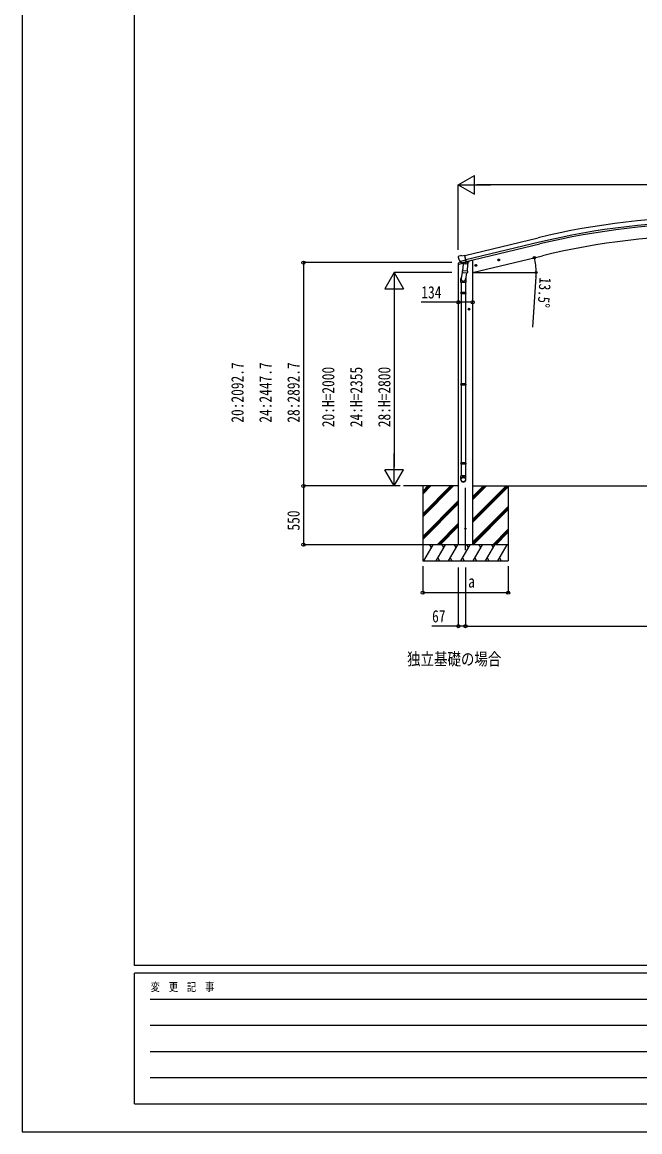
# Model space of a CAD drawing. Units: millimetres, scale not verified. Extents: x -14718 to 14718, y -10395 to 10395.
# Drawn here: x -14718 to -8935, y -10395 to 0 of the extents above; entities that cross this region are included whole.
import ezdxf
from ezdxf.enums import TextEntityAlignment as Align

# ---------------------------------------------------------------- set-up
doc = ezdxf.new("R2010")
doc.units = ezdxf.units.MM
doc.header["$LTSCALE"] = 40
for name, color, linetype in [('0-2_USER1', 3, 'Continuous'), ('0-4_YKK_12', 2, 'Continuous'), ('0-5_YKK_13', 4, 'Continuous'), ('0-6_YKK_A1', 4, 'Continuous'), ('0-7_YKK_D', 6, 'Continuous'), ('0-8_YKK_ZWAK', 7, 'Continuous')]:
    doc.layers.add(name, color=color, linetype=linetype)
doc.styles.add('ＭＳ ゴシック', font='')
doc.styles.get('ＭＳ ゴシック').set_extended_font_data('MS Gothic')

msp = doc.modelspace()

# ---------------------------------------------------------------- linework, layer by layer
at = {"layer": '0-4_YKK_12'}
msp.add_line((-10567.43, -4945.75), (-10567.43, -4361.81), dxfattribs=at)
at = {"layer": '0-5_YKK_13'}
for p, q in [((-10599.82, -2189.15), (-10573.89, -2182.93)), ((-10636.9, -2268.69), (-10593.97, -2258.38)), ((-10636.9, -2261.8), (-10636.9, -2268.69)), ((-10634.87, -2200.47), (-10634.6, -2201.62)), ((-10607.66, -2252.41), (-10634.6, -2258.88)), ((-10630.66, -2191.89), (-10634.51, -2198.19)), ((-10627.56, -2189.64), (-10614.38, -2186.48)), ((-10620.82, -2240.77), (-10563.31, -2226.97)), ((-10603.97, -2255.68), (-10620.35, -2241.19)), ((-10599.82, -2189.15), (-10613.08, -2186.46)), ((-10601.26, -2256.25), (-10593.74, -2254.45)), ((-10600.42, -2256.15), (-10598.89, -2255.78)), ((-10598.89, -2255.78), (-10562.19, -2246.97)), ((-10597.05, -2256.01), (-10597.11, -2256.75)), ((-10596.35, -2257.79), (-10570.54, -2264.22)), ((-10589.43, -2263.14), (-10594.11, -2329.97)), ((-10543.74, -2266.33), (-10589.43, -2263.14)), ((-10587.66, -2259.96), (-10587.89, -2263.24)), ((-10568.14, -2248.79), (-10569.16, -2263.4)), ((-10562.19, -2246.97), (-10560.66, -2246.6)), ((-10559.11, -2244.5), (-10558.16, -2244.56)), ((-10558.16, -2244.56), (-10544.85, -2259.88)), ((-10554.41, -2248.88), (-10536.18, -2244.51)), ((-10548.42, -2333.17), (-10543.74, -2266.33)), ((-10544.85, -2259.88), (-10545.29, -2266.22)), ((-10532.35, -2236.39), (-10532.35, -2239.65)), ((-10459.87, -2276.08), (-10479.32, -2280.74)), ((-10476.9, -2280.16), (-10474.76, -2272.97)), ((-10471.73, -2285.61), (-10476.9, -2280.16)), ((-10474.76, -2272.97), (-10467.47, -2271.21)), ((-10467.26, -2288.13), (-10471.93, -2268.69)), ((-10467.47, -2271.21), (-10462.3, -2276.66)), ((-10245.95, -2224.72), (-10265.4, -2229.39)), ((-10262.97, -2228.8), (-10260.84, -2221.61)), ((-10257.81, -2234.25), (-10262.97, -2228.8)), ((-10260.84, -2221.61), (-10253.54, -2219.86)), ((-10253.34, -2236.78), (-10258.01, -2217.33)), ((-10253.54, -2219.86), (-10248.38, -2225.3)), ((-10592.38, -2305.21), (-10608.29, -2401.38)), ((-10594.97, -2342.44), (-10594.09, -2329.97)), ((-10594.57, -2343.8), (-10594.57, -2343.8)), ((-10548.42, -2333.17), (-10594.11, -2329.97)), ((-10593.12, -2344.58), (-10551.43, -2347.49)), ((-10556.85, -2347.11), (-10567.58, -2410.7)), ((-10548.43, -2333.17), (-10549.32, -2345.86)), ((-10610.44, -2438.54), (-10610.44, -2404.19)), ((-10564.44, -2438.54), (-10610.44, -2438.54)), ((-10608.44, -2438.54), (-10608.44, -2532.54)), ((-10566.44, -2438.54), (-10566.44, -2532.54)), ((-10564.44, -2403.88), (-10564.44, -2438.54)), ((-10610.44, -2534.54), (-10609.44, -2532.54)), ((-10564.44, -2534.54), (-10610.44, -2534.54)), ((-10564.44, -2542.54), (-10610.44, -2542.54)), ((-10565.44, -2532.54), (-10609.44, -2532.54)), ((-10565.44, -2544.54), (-10609.44, -2544.54)), ((-10608.44, -2544.54), (-10608.44, -3388.72)), ((-10566.44, -2544.54), (-10566.44, -3388.72)), ((-10564.44, -2534.54), (-10565.44, -2532.54)), ((-10564.44, -2542.54), (-10565.44, -2544.54)), ((-10564.44, -2534.54), (-10564.44, -2542.54)), ((-10524.23, -2688.33), (-10544.23, -2688.33)), ((-10541.74, -2688.33), (-10537.98, -2681.83)), ((-10537.98, -2694.83), (-10541.74, -2688.33)), ((-10537.98, -2681.83), (-10530.48, -2681.83)), ((-10534.23, -2698.33), (-10534.23, -2678.33)), ((-10530.48, -2681.83), (-10526.73, -2688.33)), ((-10610.44, -3390.72), (-10609.44, -3388.72)), ((-10564.44, -3390.72), (-10610.44, -3390.72)), ((-10564.44, -3398.72), (-10610.44, -3398.72)), ((-10565.44, -3388.72), (-10609.44, -3388.72)), ((-10565.44, -3400.72), (-10609.44, -3400.72)), ((-10608.44, -3400.72), (-10608.44, -4128.91)), ((-10566.44, -3400.72), (-10566.44, -4128.91)), ((-10564.44, -3390.72), (-10565.44, -3388.72)), ((-10564.44, -3398.72), (-10565.44, -3400.72)), ((-10564.44, -3390.72), (-10564.44, -3398.72)), ((-10610.44, -4130.91), (-10609.44, -4128.91)), ((-10564.44, -4130.91), (-10610.44, -4130.91)), ((-10564.44, -4138.91), (-10610.44, -4138.91)), ((-10565.44, -4128.91), (-10609.44, -4128.91)), ((-10565.44, -4140.91), (-10609.44, -4140.91)), ((-10608.44, -4140.91), (-10608.44, -4250.91)), ((-10566.44, -4140.91), (-10566.44, -4250.91)), ((-10564.44, -4130.91), (-10565.44, -4128.91)), ((-10564.44, -4138.91), (-10565.44, -4140.91)), ((-10564.44, -4130.91), (-10564.44, -4138.91)), ((-10610.44, -4285.05), (-10610.44, -4250.91)), ((-10564.44, -4250.91), (-10610.44, -4250.91)), ((-10564.44, -4285.05), (-10564.44, -4250.91))]:
    msp.add_line(p, q, dxfattribs=at)
for points in [[(-10568.46, -2248.38), (-10558.73, -2246.04), (-10573.89, -2182.93)], [(-10621.09, -2240.2), (-10620.5, -2241.04), (-10620.35, -2241.19)], [(-10568.46, -2248.38), (-10568.69, -2248.53), (-10593.46, -2254.48), (-10593.74, -2254.45)], [(-10462.3, -2276.66), (-10464.43, -2283.85), (-10471.73, -2285.61)], [(-10248.38, -2225.3), (-10250.51, -2232.5), (-10257.81, -2234.25)], [(-10610.44, -2534.54), (-10610.44, -2542.54), (-10609.44, -2544.54)], [(-10526.73, -2688.33), (-10530.48, -2694.83), (-10537.98, -2694.83)], [(-10610.44, -3390.72), (-10610.44, -3398.72), (-10609.44, -3400.72)], [(-10610.44, -4130.91), (-10610.44, -4138.91), (-10609.44, -4140.91)]]:
    msp.add_lwpolyline(points, dxfattribs=at)
for centre, radius in [((-10469.6, -2278.41), 8.5), ((-10469.6, -2278.41), 7.7), ((-10469.6, -2278.41), 6.5), ((-10255.68, -2227.05), 8.5), ((-10255.68, -2227.05), 7.7), ((-10255.68, -2227.05), 6.5), ((-10534.23, -2688.33), 8.5), ((-10534.23, -2688.33), 7.7), ((-10534.23, -2688.33), 6.5), ((-10567.43, -4744.82), 5)]:
    msp.add_circle(centre, radius, dxfattribs=at)
for centre, radius, start, end in [((-10633.9, -2261.8), 3, 103.5, 180), ((-10437.79, -2154.37), 202.4, 193.5, 205.09125), ((-10626.39, -2194.51), 5, 103.5, 148.5), ((-10613.68, -2189.4), 3, 78.5, 103.5), ((-10600.54, -2255.66), 0.5, 248.23754, 283.5), ((-10597.55, -2255.97), 0.5, 356, 103.5), ((-10596.11, -2256.82), 1, 176, 256), ((-10570.18, -2263.25), 1.03, 250.03897, 351.96569), ((-10567.54, -2248.87), 0.604, 100.59842, 172.20595), ((-10560.78, -2246.11), 0.5, 283.5, 318.76246), ((-10537.35, -2239.65), 5, 283.5, 0), ((-10593.02, -2342.61), 1.95, 175.04017, 217.47766), ((-10592.98, -2342.58), 2, 217.40962, 266), ((-10551.29, -2345.5), 2, 266, 349.46843), ((-10580.44, -2404.19), 30, 177.45142, 180)]:
    msp.add_arc(centre, radius, start, end, dxfattribs=at)
for centre, major_axis, ratio, start_param, end_param in [((-10631.95, -2199.76), (-1.57, -2.57), 0.99628, 4.71238898, 5.49965061), ((-10601.98, -2253.43), (-0.73, -2.92), 0.997631, 5.80419048, 6.60061159), ((-10601.92, -2253.2), (2.63, 3.16), 0.650902, 4.09582259, 4.16863319), ((-10601.96, -2253.33), (-0.73, -2.92), 0.997631, 0.39023689, 0.47899483), ((-10587.44, -2403.88), (23, 0), 0.996195, 2.55602575, 6.56630284), ((-10587.44, -2403.88), (21, 0), 0.996195, 2.93491471, 5.95123941), ((-10587.44, -4283.31), (-23, 0), 0.996195, 3.14159265, 6.28318531), ((-10587.44, -4285.05), (-23, 0), 0.996195, 3.14159265, 6.28318531), ((-10587.44, -4285.05), (0, -23.43), 0.981806, 4.71238898, 7.85398163)]:
    msp.add_ellipse(centre, major_axis=major_axis, ratio=ratio, start_param=start_param, end_param=end_param, dxfattribs=at)
msp.add_ellipse((-10587.44, -4285.05), major_axis=(21, 0), ratio=0.996195, dxfattribs=at)
at = {"layer": '0-6_YKK_A1'}
for p, q in [((-10573.49, -2184.56), (-9885.58, -2019.41)), ((-9875.5, -2061.39), (-10563.42, -2226.54)), ((-10559.49, -2242.9), (-9871.57, -2077.75)), ((-10634.43, -2268.1), (-10634.43, -4894.82)), ((-10576.75, -2185.34), (-10573.49, -2184.56)), ((-10576.75, -2185.34), (-10562.74, -2243.69)), ((-10562.74, -2243.69), (-10559.49, -2242.9)), ((-10500.43, -2231.82), (-10513.31, -2231.82)), ((-10500.43, -2344.94), (-9845.19, -2187.63)), ((-10500.43, -2231.82), (-10500.43, -4894.82)), ((-10634.43, -4344.81), (-11146.65, -4344.82)), ((-10967.43, -4393.41), (-10918.83, -4344.81)), ((-10967.43, -4344.82), (-10967.43, -5044.82)), ((-10967.43, -4605.54), (-10706.7, -4344.82)), ((-10967.43, -4619.69), (-10692.56, -4344.82)), ((-10967.43, -4633.83), (-10678.42, -4344.82)), ((-10967.43, -4421.7), (-10890.55, -4344.82)), ((-10967.43, -4407.56), (-10904.69, -4344.82)), ((-10500.43, -4344.82), (-5968.41, -4344.82)), ((-10500.43, -4659.04), (-10186.2, -4344.82)), ((-10500.43, -4673.19), (-10172.06, -4344.82)), ((-10500.43, -4475.2), (-10370.05, -4344.82)), ((-10500.43, -4461.06), (-10384.19, -4344.82)), ((-10500.43, -4446.91), (-10398.33, -4344.82)), ((-10500.43, -4687.33), (-10167.43, -4354.33)), ((-10167.43, -4344.82), (-10167.43, -5044.82)), ((-10967.43, -4817.68), (-10634.43, -4484.68)), ((-10967.43, -4831.82), (-10634.43, -4498.82)), ((-10967.43, -4845.96), (-10634.43, -4512.96)), ((-10500.43, -4871.17), (-10167.43, -4538.18)), ((-10500.43, -4885.32), (-10167.43, -4552.32)), ((-10495.79, -4894.82), (-10167.43, -4566.46)), ((-10832.44, -4894.82), (-10634.43, -4696.81)), ((-10818.3, -4894.82), (-10634.43, -4710.95)), ((-10804.15, -4894.82), (-10634.43, -4725.09)), ((-10311.94, -4894.82), (-10167.43, -4750.31)), ((-10297.8, -4894.82), (-10167.43, -4764.45)), ((-10283.65, -4894.82), (-10167.43, -4778.59)), ((-10167.43, -4894.82), (-10967.43, -4894.82)), ((-10957.14, -5044.82), (-10870.54, -4894.82)), ((-10885.54, -4920.8), (-10900.54, -4894.82)), ((-10841.67, -5044.82), (-10755.07, -4894.82)), ((-10770.07, -4920.8), (-10785.07, -4894.82)), ((-10726.2, -5044.82), (-10639.6, -4894.82)), ((-10654.6, -4920.8), (-10669.6, -4894.82)), ((-10500.43, -4894.82), (-10634.43, -4894.82)), ((-10610.73, -5044.82), (-10524.13, -4894.82)), ((-10539.13, -4920.8), (-10554.13, -4894.82)), ((-10495.26, -5044.82), (-10408.66, -4894.82)), ((-10423.66, -4920.8), (-10438.66, -4894.82)), ((-10379.79, -5044.82), (-10293.19, -4894.82)), ((-10323.19, -4894.82), (-10308.19, -4920.8)), ((-10264.32, -5044.82), (-10177.72, -4894.82)), ((-10967.43, -5044.82), (-10167.43, -5044.82)), ((-10826.67, -5018.84), (-10811.67, -5044.82)), ((-10711.2, -5018.84), (-10696.2, -5044.82)), ((-10595.73, -5018.84), (-10580.73, -5044.82)), ((-10480.26, -5018.84), (-10465.26, -5044.82)), ((-10364.79, -5018.84), (-10349.79, -5044.82)), ((-10249.32, -5018.84), (-10234.32, -5044.82))]:
    msp.add_line(p, q, dxfattribs=at)
for radius in [7073, 7029.83, 7013, 6900]:
    msp.add_arc((-8234.42, -8896.98), radius, 76.5, 103.5, dxfattribs=at)
at = {"layer": '0-7_YKK_D'}
for p, q in [((-10634.93, -1523.98), (-10483.38, -1436.48)), ((-10483.38, -1611.48), (-10483.38, -1436.48)), ((-10634.93, -2131.09), (-10634.93, -1522.98)), ((-10634.93, -1523.98), (-10483.38, -1611.48)), ((-10634.93, -1523.98), (-10331.82, -1523.98)), ((-6008.91, -1523.98), (-10459.93, -1523.98)), ((-10694.93, -2252.07), (-12085.43, -2252.07)), ((-12084.43, -2252.07), (-12084.43, -4344.82)), ((-11234.43, -2344.94), (-11321.93, -2496.49)), ((-10694.93, -2344.94), (-11235.43, -2344.94)), ((-11234.43, -2344.94), (-11146.93, -2496.49)), ((-11234.43, -2344.94), (-11234.43, -2648.05)), ((-10488.66, -2344.94), (-9904.49, -2344.94)), ((-9906.84, -2384.91), (-9938.69, -2857.84)), ((-11321.93, -2496.49), (-11146.93, -2496.49)), ((-11234.43, -2519.94), (-11234.43, -4169.82)), ((-11234.43, -4344.82), (-11234.43, -4041.71)), ((-11234.43, -4344.82), (-11321.93, -4193.26)), ((-11146.93, -4193.26), (-11321.93, -4193.26)), ((-11234.43, -4344.82), (-11146.93, -4193.26)), ((-11179.53, -4344.82), (-12085.43, -4344.82)), ((-11179.53, -4344.82), (-12085.43, -4344.82)), ((-12084.43, -4344.82), (-12084.43, -4894.82)), ((-11179.53, -4344.82), (-11235.43, -4344.82)), ((-10968.43, -4894.82), (-12085.43, -4894.82)), ((-10967.43, -5094.82), (-10967.43, -5345.82)), ((-10634.43, -5108.29), (-10634.43, -5659.29)), ((-10567.43, -5108.29), (-10567.43, -5659.29)), ((-10567.43, -5108.29), (-10567.43, -5659.29)), ((-10167.43, -5094.82), (-10167.43, -5345.82)), ((-10167.43, -5344.82), (-10967.43, -5344.82)), ((-10567.43, -5658.29), (-5901.41, -5658.29))]:
    msp.add_line(p, q, dxfattribs=at)
for points in [[(-10500.43, -2623.4), (-10634.43, -2623.4), (-10981.53, -2623.4)], [(-10567.43, -5658.29), (-10634.43, -5658.29), (-10880.73, -5658.29)]]:
    msp.add_lwpolyline(points, dxfattribs=at)
for centre, radius in [((-12084.43, -2252.07), 14.88), ((-9921.93, -2206.05), 10), ((-9905.49, -2344.94), 10), ((-10634.43, -2623.4), 14.88), ((-10500.43, -2623.4), 14.88), ((-12084.43, -4344.82), 14.88), ((-12084.43, -4344.82), 14.88), ((-12084.43, -4894.82), 14.88), ((-10967.43, -5344.82), 14.88), ((-10167.43, -5344.82), 14.88), ((-10634.43, -5658.29), 14.88), ((-10567.43, -5658.29), 14.88), ((-10567.43, -5658.29), 14.88)]:
    msp.add_circle(centre, radius, dxfattribs=at)
for start, end in [(360, 13.5), (356.14705, 360)]:
    msp.add_arc((-10500.43, -2344.94), 594.94, start, end, dxfattribs=at)
at = {"layer": '0-8_YKK_ZWAK'}
for p, q in [((-13667.43, -8837.5), (-13667.43, 9712.5)), ((13632.57, -8837.5), (-13667.43, -8837.5)), ((-4567.43, -8907.5), (-13667.43, -8907.5)), ((-13667.43, -10132.5), (-13667.43, -8907.5)), ((-13518.68, -9152.5), (-4742.43, -9152.5)), ((-13518.68, -9397.5), (-4742.43, -9397.5)), ((-13518.68, -9642.5), (-4742.43, -9642.5)), ((-13518.68, -9887.5), (-4742.43, -9887.5)), ((-13667.43, -10132.5), (-4567.43, -10132.5))]:
    msp.add_line(p, q, dxfattribs=at)
msp.add_lwpolyline([(-14717.5, -10395), (14717.5, -10395), (14717.5, 10395), (-14717.5, 10395)], close=True, dxfattribs=at)

# ---------------------------------------------------------------- texts
at = {"layer": '0-2_USER1', "style": 'ＭＳ ゴシック', "width": 0.8}
msp.add_text('独立基礎の場合', height=115.5, dxfattribs=at).set_placement((-11113.92, -6058.39), align=Align.BOTTOM_LEFT)
at = {"layer": '0-7_YKK_D', "style": 'ＭＳ ゴシック', "width": 0.8}
for s, p in [('134', (-10980.53, -2622.4)), ('a', (-10541.8, -5331.57)), ('67', (-10879.73, -5657.29))]:
    msp.add_text(s, height=115.5, dxfattribs=at).set_placement(p, align=Align.BOTTOM_LEFT)
for s, height, rotation, p in [('13.5°', 110, 266.147, (-9905.91, -2385.98)), ('20:2092.7', 115.5, 90, (-12610.43, -3752.05)), ('24:2447.7', 115.5, 90, (-12347.93, -3752.05)), ('28:2892.7', 115.5, 90, (-12085.43, -3752.05)), ('20:H=2000', 115.5, 90, (-11760.43, -3794.28)), ('24:H=2355', 115.5, 90, (-11497.93, -3794.28)), ('28:H=2800', 115.5, 90, (-11235.43, -3794.28)), ('550', 115.5, 90, (-12085.43, -4762.62))]:
    msp.add_text(s, height=height, rotation=rotation, dxfattribs=at).set_placement(p, align=Align.BOTTOM_LEFT)
at = {"layer": '0-8_YKK_ZWAK', "style": 'ＭＳ ゴシック', "width": 0.8}
msp.add_text('変  更  記  事', height=76.98, dxfattribs=at).set_placement((-13514.59, -9100), align=Align.BOTTOM_LEFT)

doc.saveas('drawing.dxf')
